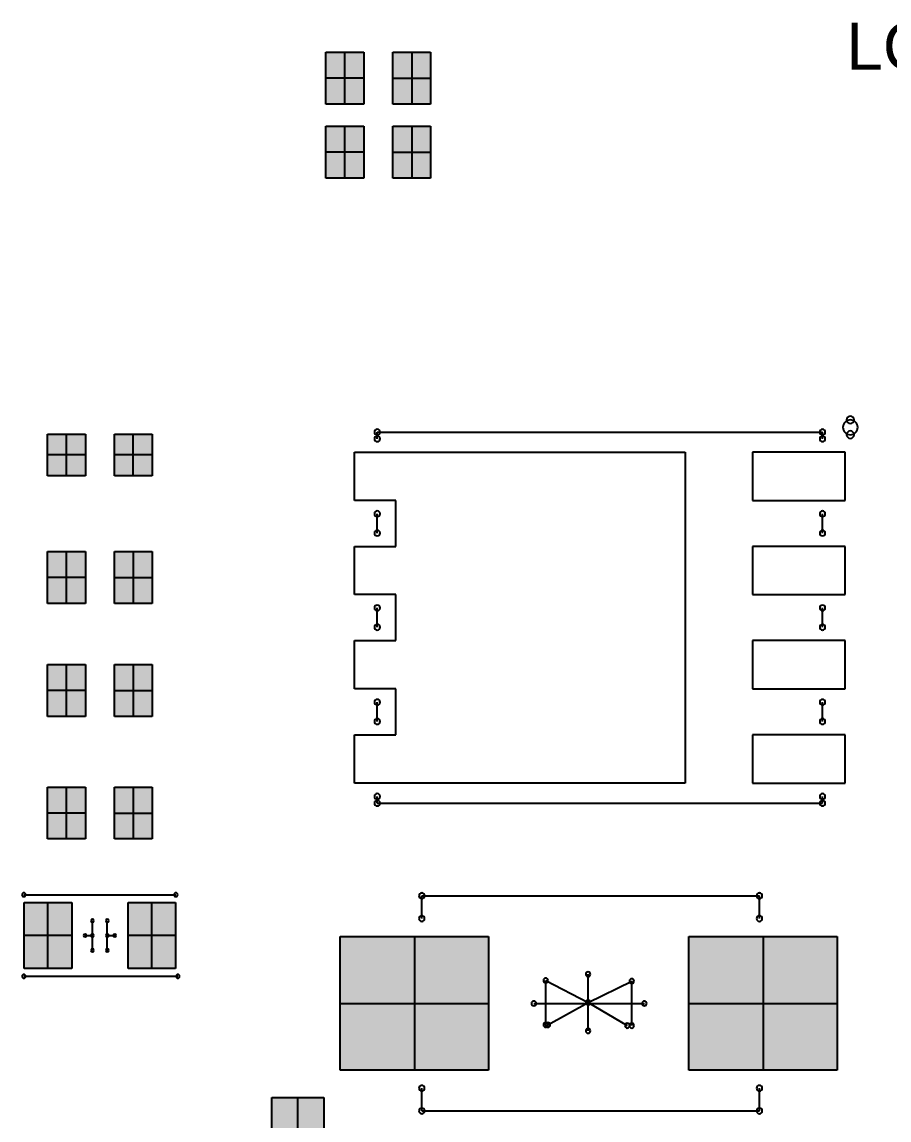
# Model space of a CAD drawing. Header units: millimetres. Extents: x -0.1 to 90.1, y -0.1 to 60.1.
# Drawn here: x 63.14 to 74.82, y 30.25 to 45.05 of the extents above; entities that cross this region are included whole.
import ezdxf

# ---------------------------------------------------------------- set-up
doc = ezdxf.new("R2010")
doc.units = ezdxf.units.MM
doc.layers.get('0').update_dxf_attribs({"color": 18, "true_color": 0x000000})
doc.layers.add('Bottom Overlay', color=54, linetype='Continuous', true_color=0x999900)
doc.layers.add('Bottom Paste', color=16, linetype='Continuous', true_color=0x7f0000)
doc.styles.add('Arial Regular', font='arial.ttf')

# ---------------------------------------------------------------- blocks, each defined once
blk = doc.blocks.new('R0402_B_386')
at = {"layer": 'Bottom Paste', "true_color": 0x7f0000}
for points in [[(-0.195, 0.35), (-0.195, -0.35), (-0.705, -0.35), (-0.705, 0.35)], [(0.705, 0.35), (0.705, -0.35), (0.195, -0.35), (0.195, 0.35)]]:
    blk.add_hatch(color=16, dxfattribs=at).paths.add_polyline_path(points, flags=0)
at = {"layer": 'Bottom Paste', "color": 16, "true_color": 0x7f0000}
for p, q in [((-0.45, -0.35), (-0.45, 0.35)), ((0.45, 0.35), (0.45, -0.35)), ((-0.195, 0), (-0.705, 0)), ((0.195, 0), (0.705, 0))]:
    blk.add_line(p, q, dxfattribs=at)
for points in [[(-0.705, -0.35), (-0.705, 0), (-0.705, 0.35)], [(-0.705, 0.35), (-0.45, 0.35), (-0.195, 0.35)], [(-0.195, 0.35), (-0.195, 0), (-0.195, -0.35)], [(0.195, -0.35), (0.195, 0), (0.195, 0.35)], [(0.195, 0.35), (0.45, 0.35), (0.705, 0.35)], [(0.705, 0.35), (0.705, 0), (0.705, -0.35)], [(-0.195, -0.35), (-0.45, -0.35), (-0.705, -0.35)], [(0.705, -0.35), (0.45, -0.35), (0.195, -0.35)]]:
    blk.add_open_spline(points, degree=2, dxfattribs=at)
blk = doc.blocks.new('R0402_B_385')
at = {"layer": 'Bottom Paste', "true_color": 0x7f0000}
for points in [[(-0.195, 0.35), (-0.195, -0.35), (-0.705, -0.35), (-0.705, 0.35)], [(0.705, 0.35), (0.705, -0.35), (0.195, -0.35), (0.195, 0.35)]]:
    blk.add_hatch(color=16, dxfattribs=at).paths.add_polyline_path(points, flags=0)
at = {"layer": 'Bottom Paste', "color": 16, "true_color": 0x7f0000}
for p, q in [((-0.45, -0.35), (-0.45, 0.35)), ((0.45, 0.35), (0.45, -0.35)), ((-0.195, 0), (-0.705, 0)), ((0.195, 0), (0.705, 0))]:
    blk.add_line(p, q, dxfattribs=at)
for points in [[(-0.705, -0.35), (-0.705, 0), (-0.705, 0.35)], [(-0.705, 0.35), (-0.45, 0.35), (-0.195, 0.35)], [(-0.195, 0.35), (-0.195, 0), (-0.195, -0.35)], [(0.195, -0.35), (0.195, 0), (0.195, 0.35)], [(0.195, 0.35), (0.45, 0.35), (0.705, 0.35)], [(0.705, 0.35), (0.705, 0), (0.705, -0.35)], [(-0.195, -0.35), (-0.45, -0.35), (-0.705, -0.35)], [(0.705, -0.35), (0.45, -0.35), (0.195, -0.35)]]:
    blk.add_open_spline(points, degree=2, dxfattribs=at)
blk = doc.blocks.new('SMA_L4_3_W2_7_LS5_0_BI_B_368')
at = {"layer": 'Bottom Paste', "true_color": 0x7f0000}
for points in [[(-3.35, 0.9), (-1.35, 0.9), (-1.35, -0.9), (-3.35, -0.9)], [(1.35, 0.9), (3.35, 0.9), (3.35, -0.9), (1.35, -0.9)]]:
    blk.add_hatch(color=16, dxfattribs=at).paths.add_polyline_path(points, flags=0)
at = {"layer": 'Bottom Overlay'}
for points in [[(2.25, 1.45), (-2.3, 1.45)], [(-2.3, 1.45), (-2.3, 1.143)], [(2.25, 1.45), (2.25, 1.143)], [(-0.58, 0.3), (-0.58, -0.3)], [(0.008, -0.011), (-0.52, 0.3)], [(0.008, 0.37), (0.008, -0.011)], [(0.55, 0.29), (0.008, -0.011)], [(0.58, 0.29), (0.58, -0.31)], [(0.74, 0), (-0.75, 0)], [(0.008, -0.011), (-0.58, -0.3)], [(0.008, -0.011), (0.008, -0.392)], [(0.58, -0.31), (0.008, -0.011)], [(-2.3, -1.143), (-2.3, -1.45)], [(2.25, -1.143), (2.25, -1.45)], [(2.25, -1.45), (-2.3, -1.45)]]:
    blk.add_lwpolyline(points, dxfattribs=at)
for centre, radius, start, end in [((-2.3, 1.45), 0.0381, 0, 180), ((-2.3, 1.45), 0.038, 0, 180), ((2.25, 1.45), 0.0381, 0, 180), ((2.25, 1.45), 0.038, 0, 180), ((-2.3, 1.45), 0.0381, 180, 0), ((-2.3, 1.45), 0.038, 180, 0), ((2.25, 1.45), 0.0381, 180, 0), ((2.25, 1.45), 0.038, 180, 0), ((-2.3, 1.143), 0.038, 0, 180), ((-2.3, 1.143), 0.038, 180, 0), ((2.25, 1.143), 0.038, 0, 180), ((2.25, 1.143), 0.038, 180, 0), ((-0.58, 0.3), 0.0318, 0, 180), ((-0.58, 0.3), 0.0318, 180, 0), ((-0.52, 0.3), 0.0318, 0, 180), ((-0.52, 0.3), 0.0318, 180, 0), ((0.008, 0.37), 0.0318, 0, 180), ((0.008, 0.37), 0.0318, 180, 0), ((0.55, 0.29), 0.0318, 0, 180), ((0.58, 0.29), 0.0318, 0, 180), ((0.55, 0.29), 0.0318, 180, 0), ((0.58, 0.29), 0.0318, 180, 0), ((-0.75, 0), 0.0318, 0, 180), ((-0.75, 0), 0.0318, 180, 0), ((0.008, -0.011), 0.0318, 0, 180), ((0.008, -0.011), 0.0318, 0, 180), ((0.008, -0.011), 0.0318, 0, 180), ((0.008, -0.011), 0.0318, 0, 180), ((0.008, -0.011), 0.0318, 0, 180), ((0.008, -0.011), 0.0318, 0, 180), ((0.74, 0), 0.0318, 0, 180), ((0.74, 0), 0.0318, 180, 0), ((0.008, -0.011), 0.0318, 180, 0), ((0.008, -0.011), 0.0318, 180, 0), ((0.008, -0.011), 0.0318, 180, 0), ((0.008, -0.011), 0.0318, 180, 0), ((0.008, -0.011), 0.0318, 180, 0), ((0.008, -0.011), 0.0318, 180, 0), ((-0.58, -0.3), 0.0318, 0, 180), ((-0.58, -0.3), 0.0318, 0, 180), ((0.58, -0.31), 0.0318, 0, 180), ((0.58, -0.31), 0.0318, 0, 180), ((-0.58, -0.3), 0.0318, 180, 0), ((-0.58, -0.3), 0.0318, 180, 0), ((0.008, -0.392), 0.0318, 0, 180), ((0.008, -0.392), 0.0318, 180, 0), ((0.58, -0.31), 0.0318, 180, 0), ((0.58, -0.31), 0.0318, 180, 0), ((-2.3, -1.143), 0.038, 0, 180), ((-2.3, -1.143), 0.038, 180, 0), ((2.25, -1.143), 0.038, 0, 180), ((2.25, -1.143), 0.038, 180, 0), ((-2.3, -1.45), 0.0381, 0, 180), ((-2.3, -1.45), 0.038, 0, 180), ((-2.3, -1.45), 0.0381, 180, 0), ((-2.3, -1.45), 0.038, 180, 0), ((2.25, -1.45), 0.0381, 0, 180), ((2.25, -1.45), 0.038, 0, 180), ((2.25, -1.45), 0.0381, 180, 0), ((2.25, -1.45), 0.038, 180, 0)]:
    blk.add_arc(centre, radius, start, end, dxfattribs=at)
at = {"layer": 'Bottom Paste', "color": 16, "true_color": 0x7f0000}
for p, q in [((-2.35, -0.9), (-2.35, 0.9)), ((2.35, -0.9), (2.35, 0.9)), ((-1.35, 0), (-3.35, 0)), ((3.35, 0), (1.35, 0))]:
    blk.add_line(p, q, dxfattribs=at)
for points in [[(-3.35, 0.9), (-2.35, 0.9), (-1.35, 0.9)], [(-3.35, -0.9), (-3.35, 0), (-3.35, 0.9)], [(-1.35, 0.9), (-1.35, 0), (-1.35, -0.9)], [(1.35, 0.9), (2.35, 0.9), (3.35, 0.9)], [(1.35, -0.9), (1.35, 0), (1.35, 0.9)], [(3.35, 0.9), (3.35, 0), (3.35, -0.9)], [(-1.35, -0.9), (-2.35, -0.9), (-3.35, -0.9)], [(3.35, -0.9), (2.35, -0.9), (1.35, -0.9)]]:
    blk.add_open_spline(points, degree=2, dxfattribs=at)
blk = doc.blocks.new('R0402_B_304')
at = {"layer": 'Bottom Paste', "true_color": 0x7f0000}
for points in [[(-0.195, 0.35), (-0.195, -0.35), (-0.705, -0.35), (-0.705, 0.35)], [(0.705, 0.35), (0.705, -0.35), (0.195, -0.35), (0.195, 0.35)]]:
    blk.add_hatch(color=16, dxfattribs=at).paths.add_polyline_path(points, flags=0)
at = {"layer": 'Bottom Paste', "color": 16, "true_color": 0x7f0000}
for p, q in [((-0.45, -0.35), (-0.45, 0.35)), ((0.45, 0.35), (0.45, -0.35)), ((-0.195, 0), (-0.705, 0)), ((0.195, 0), (0.705, 0))]:
    blk.add_line(p, q, dxfattribs=at)
for points in [[(-0.705, -0.35), (-0.705, 0), (-0.705, 0.35)], [(-0.705, 0.35), (-0.45, 0.35), (-0.195, 0.35)], [(-0.195, 0.35), (-0.195, 0), (-0.195, -0.35)], [(0.195, -0.35), (0.195, 0), (0.195, 0.35)], [(0.195, 0.35), (0.45, 0.35), (0.705, 0.35)], [(0.705, 0.35), (0.705, 0), (0.705, -0.35)], [(-0.195, -0.35), (-0.45, -0.35), (-0.705, -0.35)], [(0.705, -0.35), (0.45, -0.35), (0.195, -0.35)]]:
    blk.add_open_spline(points, degree=2, dxfattribs=at)
blk = doc.blocks.new('R0402_B_302')
at = {"layer": 'Bottom Paste', "true_color": 0x7f0000}
for points in [[(-0.195, 0.35), (-0.195, -0.35), (-0.705, -0.35), (-0.705, 0.35)], [(0.705, 0.35), (0.705, -0.35), (0.195, -0.35), (0.195, 0.35)]]:
    blk.add_hatch(color=16, dxfattribs=at).paths.add_polyline_path(points, flags=0)
at = {"layer": 'Bottom Paste', "color": 16, "true_color": 0x7f0000}
for p, q in [((-0.45, -0.35), (-0.45, 0.35)), ((0.45, 0.35), (0.45, -0.35)), ((-0.195, 0), (-0.705, 0)), ((0.195, 0), (0.705, 0))]:
    blk.add_line(p, q, dxfattribs=at)
for points in [[(-0.705, -0.35), (-0.705, 0), (-0.705, 0.35)], [(-0.705, 0.35), (-0.45, 0.35), (-0.195, 0.35)], [(-0.195, 0.35), (-0.195, 0), (-0.195, -0.35)], [(0.195, -0.35), (0.195, 0), (0.195, 0.35)], [(0.195, 0.35), (0.45, 0.35), (0.705, 0.35)], [(0.705, 0.35), (0.705, 0), (0.705, -0.35)], [(-0.195, -0.35), (-0.45, -0.35), (-0.705, -0.35)], [(0.705, -0.35), (0.45, -0.35), (0.195, -0.35)]]:
    blk.add_open_spline(points, degree=2, dxfattribs=at)
blk = doc.blocks.new('R0402_B_301')
at = {"layer": 'Bottom Paste', "true_color": 0x7f0000}
for points in [[(-0.195, 0.35), (-0.195, -0.35), (-0.705, -0.35), (-0.705, 0.35)], [(0.705, 0.35), (0.705, -0.35), (0.195, -0.35), (0.195, 0.35)]]:
    blk.add_hatch(color=16, dxfattribs=at).paths.add_polyline_path(points, flags=0)
at = {"layer": 'Bottom Paste', "color": 16, "true_color": 0x7f0000}
for p, q in [((-0.45, -0.35), (-0.45, 0.35)), ((0.45, 0.35), (0.45, -0.35)), ((-0.195, 0), (-0.705, 0)), ((0.195, 0), (0.705, 0))]:
    blk.add_line(p, q, dxfattribs=at)
for points in [[(-0.705, -0.35), (-0.705, 0), (-0.705, 0.35)], [(-0.705, 0.35), (-0.45, 0.35), (-0.195, 0.35)], [(-0.195, 0.35), (-0.195, 0), (-0.195, -0.35)], [(0.195, -0.35), (0.195, 0), (0.195, 0.35)], [(0.195, 0.35), (0.45, 0.35), (0.705, 0.35)], [(0.705, 0.35), (0.705, 0), (0.705, -0.35)], [(-0.195, -0.35), (-0.45, -0.35), (-0.705, -0.35)], [(0.705, -0.35), (0.45, -0.35), (0.195, -0.35)]]:
    blk.add_open_spline(points, degree=2, dxfattribs=at)
blk = doc.blocks.new('SOT_23_3_L2_9_W1_3_P1_90_LS2_4_BR_B_294')
at = {"layer": 'Bottom Paste', "true_color": 0x7f0000}
for points in [[(0.375, 1.3), (1.625, 1.3), (1.625, 0.6), (0.375, 0.6)], [(-1.625, 0.35), (-0.375, 0.35), (-0.375, -0.35), (-1.625, -0.35)], [(0.375, -0.6), (1.625, -0.6), (1.625, -1.3), (0.375, -1.3)]]:
    blk.add_hatch(color=16, dxfattribs=at).paths.add_polyline_path(points, flags=0)
at = {"layer": 'Bottom Overlay'}
for points in [[(-0.726, 0.495), (-0.726, 1.526)], [(0.726, 1.526), (-0.726, 1.526)], [(0.726, -0.455), (0.726, 0.455)], [(-0.726, -1.526), (-0.726, -0.495)], [(0.726, -1.526), (-0.726, -1.526)]]:
    blk.add_lwpolyline(points, dxfattribs=at)
for centre, start, end in [((-0.726, 1.526), 0, 180), ((-0.726, 1.526), 0, 180), ((-0.726, 1.526), 180, 0), ((-0.726, 1.526), 180, 0), ((0.726, 1.526), 0, 180), ((0.726, 1.526), 180, 0), ((-0.726, 0.495), 0, 180), ((-0.726, 0.495), 180, 0), ((0.726, 0.455), 0, 180), ((0.726, 0.455), 180, 0), ((0.726, -0.455), 0, 180), ((-0.726, -0.495), 0, 180), ((-0.726, -0.495), 180, 0), ((0.726, -0.455), 180, 0), ((-0.726, -1.526), 0, 180), ((-0.726, -1.526), 0, 180), ((-0.726, -1.526), 180, 0), ((-0.726, -1.526), 180, 0), ((0.726, -1.526), 0, 180), ((0.726, -1.526), 180, 0)]:
    blk.add_arc(centre, 0.0381, start, end, dxfattribs=at)
at = {"layer": 'Bottom Paste', "color": 16, "true_color": 0x7f0000}
for p, q in [((1, 0.6), (1, 1.3)), ((1.625, 0.95), (0.375, 0.95)), ((-1, -0.35), (-1, 0.35)), ((-0.375, 0), (-1.625, 0)), ((1, -1.3), (1, -0.6)), ((1.625, -0.95), (0.375, -0.95))]:
    blk.add_line(p, q, dxfattribs=at)
for points in [[(0.375, 1.3), (1, 1.3), (1.625, 1.3)], [(0.375, 0.6), (0.375, 0.95), (0.375, 1.3)], [(1.625, 1.3), (1.625, 0.95), (1.625, 0.6)], [(1.625, 0.6), (1, 0.6), (0.375, 0.6)], [(-1.625, 0.35), (-1, 0.35), (-0.375, 0.35)], [(-1.625, -0.35), (-1.625, 0), (-1.625, 0.35)], [(-0.375, 0.35), (-0.375, 0), (-0.375, -0.35)], [(-0.375, -0.35), (-1, -0.35), (-1.625, -0.35)], [(0.375, -0.6), (1, -0.6), (1.625, -0.6)], [(0.375, -1.3), (0.375, -0.95), (0.375, -0.6)], [(1.625, -0.6), (1.625, -0.95), (1.625, -1.3)], [(1.625, -1.3), (1, -1.3), (0.375, -1.3)]]:
    blk.add_open_spline(points, degree=2, dxfattribs=at)
blk = doc.blocks.new('DFN_8_L6_0_W5_0_P1_27_LS6_2_BL_B_293')
at = {"layer": 'Bottom Overlay'}
for points in [[(-2.5, -2.885), (-2.5, 3.115)], [(-2.41, 3.115), (-2.5, 3.115)], [(-1.14, 3.115), (-1.4, 3.115)], [(0.13, 3.115), (-0.13, 3.115)], [(1.4, 3.115), (1.14, 3.115)], [(2.5, 3.115), (2.41, 3.115)], [(2.5, -2.885), (2.5, 3.115)], [(-2.41, -2.885), (-2.5, -2.885)], [(-1.14, -2.885), (-1.4, -2.885)], [(0.13, -2.885), (-0.13, -2.885)], [(1.4, -2.885), (1.14, -2.885)], [(2.5, -2.885), (2.41, -2.885)]]:
    blk.add_lwpolyline(points, dxfattribs=at)
for centre, radius, start, end in [((-2.565, 3.49), 0.1, 0, 180), ((-2.665, 3.49), 0.05, 0, 180), ((-2.665, 3.49), 0.05, 180, 0), ((-2.565, 3.49), 0.1, 180, 0), ((-2.465, 3.49), 0.05, 0, 180), ((-2.465, 3.49), 0.05, 180, 0), ((-2.5, 3.115), 0.038, 0, 180), ((-2.5, 3.115), 0.038, 0, 180), ((-2.5, 3.115), 0.038, 180, 0), ((-2.5, 3.115), 0.038, 180, 0), ((-2.41, 3.115), 0.038, 0, 180), ((-2.41, 3.115), 0.038, 180, 0), ((-1.4, 3.115), 0.038, 0, 180), ((-1.4, 3.115), 0.038, 180, 0), ((-1.14, 3.115), 0.038, 0, 180), ((-1.14, 3.115), 0.038, 180, 0), ((-0.13, 3.115), 0.038, 0, 180), ((-0.13, 3.115), 0.038, 180, 0), ((0.13, 3.115), 0.038, 0, 180), ((0.13, 3.115), 0.038, 180, 0), ((1.14, 3.115), 0.038, 0, 180), ((1.14, 3.115), 0.038, 180, 0), ((1.4, 3.115), 0.038, 0, 180), ((1.4, 3.115), 0.038, 180, 0), ((2.41, 3.115), 0.038, 0, 180), ((2.41, 3.115), 0.038, 180, 0), ((2.5, 3.115), 0.038, 0, 180), ((2.5, 3.115), 0.038, 0, 180), ((2.5, 3.115), 0.038, 180, 0), ((2.5, 3.115), 0.038, 180, 0), ((-2.5, -2.885), 0.038, 0, 180), ((-2.5, -2.885), 0.038, 0, 180), ((-2.5, -2.885), 0.038, 180, 0), ((-2.5, -2.885), 0.038, 180, 0), ((-2.41, -2.885), 0.038, 0, 180), ((-2.41, -2.885), 0.038, 180, 0), ((-1.4, -2.885), 0.038, 0, 180), ((-1.4, -2.885), 0.038, 180, 0), ((-1.14, -2.885), 0.038, 0, 180), ((-1.14, -2.885), 0.038, 180, 0), ((-0.13, -2.885), 0.038, 0, 180), ((-0.13, -2.885), 0.038, 180, 0), ((0.13, -2.885), 0.038, 0, 180), ((0.13, -2.885), 0.038, 180, 0), ((1.14, -2.885), 0.038, 0, 180), ((1.14, -2.885), 0.038, 180, 0), ((1.4, -2.885), 0.038, 0, 180), ((1.4, -2.885), 0.038, 180, 0), ((2.41, -2.885), 0.038, 0, 180), ((2.41, -2.885), 0.038, 180, 0), ((2.5, -2.885), 0.038, 0, 180), ((2.5, -2.885), 0.038, 0, 180), ((2.5, -2.885), 0.038, 180, 0), ((2.5, -2.885), 0.038, 180, 0)]:
    blk.add_arc(centre, radius, start, end, dxfattribs=at)
at = {"layer": 'Bottom Paste'}
for p, q in [((-1.58, 3.422), (-2.23, 3.422)), ((-2.23, 3.422), (-2.23, 2.172)), ((-1.58, 2.172), (-1.58, 3.422)), ((-0.31, 3.422), (-0.96, 3.422)), ((-0.96, 3.422), (-0.96, 2.172)), ((-0.31, 2.172), (-0.31, 3.422)), ((0.96, 3.422), (0.31, 3.422)), ((0.31, 3.422), (0.31, 2.172)), ((0.96, 2.172), (0.96, 3.422)), ((2.23, 3.422), (1.58, 3.422)), ((1.58, 3.422), (1.58, 2.172)), ((2.23, 2.172), (2.23, 3.422)), ((-2.23, 2.172), (-1.58, 2.172)), ((-0.96, 2.172), (-0.31, 2.172)), ((0.31, 2.172), (0.96, 2.172)), ((1.58, 2.172), (2.23, 2.172)), ((-2.23, -3.19), (-2.23, 1.265)), ((-2.23, 1.265), (2.23, 1.265)), ((2.23, 1.265), (2.23, 1.255)), ((2.23, 1.255), (2.23, -3.19)), ((-0.96, -2.635), (-1.58, -2.635)), ((-1.58, -2.635), (-1.58, -3.19)), ((-0.96, -3.19), (-0.96, -2.635)), ((0.31, -2.635), (-0.31, -2.635)), ((-0.31, -2.635), (-0.31, -3.185)), ((0.31, -3.19), (0.31, -2.635)), ((1.58, -2.635), (0.96, -2.635)), ((0.96, -2.635), (0.96, -3.19)), ((1.58, -3.19), (1.58, -2.635)), ((-1.58, -3.19), (-2.23, -3.19)), ((-0.31, -3.19), (-0.96, -3.19)), ((-0.31, -3.185), (-0.31, -3.19)), ((0.96, -3.19), (0.31, -3.19)), ((2.23, -3.19), (1.58, -3.19))]:
    blk.add_line(p, q, dxfattribs=at)
blk = doc.blocks.new('C0402_B_211')
at = {"layer": 'Bottom Paste', "true_color": 0x7f0000}
for points in [[(-0.195, 0.28), (-0.195, -0.28), (-0.705, -0.28), (-0.705, 0.28)], [(0.705, 0.28), (0.705, -0.28), (0.195, -0.28), (0.195, 0.28)]]:
    blk.add_hatch(color=16, dxfattribs=at).paths.add_polyline_path(points, flags=0)
at = {"layer": 'Bottom Paste', "color": 16, "true_color": 0x7f0000}
for p, q in [((-0.45, -0.28), (-0.45, 0.28)), ((0.45, -0.28), (0.45, 0.28)), ((-0.195, 0), (-0.705, 0)), ((0.705, 0), (0.195, 0))]:
    blk.add_line(p, q, dxfattribs=at)
for points in [[(-0.705, -0.28), (-0.705, 0), (-0.705, 0.28)], [(-0.705, 0.28), (-0.45, 0.28), (-0.195, 0.28)], [(-0.195, 0.28), (-0.195, 0), (-0.195, -0.28)], [(0.195, -0.28), (0.195, 0), (0.195, 0.28)], [(0.195, 0.28), (0.45, 0.28), (0.705, 0.28)], [(0.705, 0.28), (0.705, 0), (0.705, -0.28)], [(-0.195, -0.28), (-0.45, -0.28), (-0.705, -0.28)], [(0.705, -0.28), (0.45, -0.28), (0.195, -0.28)]]:
    blk.add_open_spline(points, degree=2, dxfattribs=at)
blk = doc.blocks.new('C0603_B_210')
at = {"layer": 'Bottom Paste', "true_color": 0x7f0000}
for points in [[(-0.38, 0.445), (-0.38, -0.445), (-1.02, -0.445), (-1.02, 0.445)], [(1.02, 0.445), (1.02, -0.445), (0.38, -0.445), (0.38, 0.445)]]:
    blk.add_hatch(color=16, dxfattribs=at).paths.add_polyline_path(points, flags=0)
at = {"layer": 'Bottom Overlay'}
for points in [[(1.025, 0.55), (-1.05, 0.55)], [(-0.1, 0.2), (-0.1, -0.2)], [(0.1, 0.2), (0.1, -0.2)], [(-0.1, 0), (-0.2, 0)], [(0.2, 0), (0.1, 0)], [(1.025, -0.55), (-1.025, -0.55)]]:
    blk.add_lwpolyline(points, dxfattribs=at)
for centre, radius, start, end in [((-1.05, 0.55), 0.025, 0, 180), ((-1.05, 0.55), 0.025, 180, 0), ((1.025, 0.55), 0.025, 0, 180), ((1.025, 0.55), 0.025, 180, 0), ((-0.1, 0.2), 0.02, 0, 180), ((-0.1, 0.2), 0.02, 180, 0), ((0.1, 0.2), 0.02, 0, 180), ((0.1, 0.2), 0.02, 180, 0), ((-0.2, 0), 0.02, 0, 180), ((-0.2, 0), 0.02, 180, 0), ((-0.1, 0), 0.02, 0, 180), ((-0.1, 0), 0.02, 180, 0), ((0.1, 0), 0.02, 0, 180), ((0.1, 0), 0.02, 180, 0), ((0.2, 0), 0.02, 0, 180), ((0.2, 0), 0.02, 180, 0), ((-0.1, -0.2), 0.02, 0, 180), ((-0.1, -0.2), 0.02, 180, 0), ((0.1, -0.2), 0.02, 0, 180), ((0.1, -0.2), 0.02, 180, 0), ((-1.025, -0.55), 0.025, 0, 180), ((-1.025, -0.55), 0.025, 180, 0), ((1.025, -0.55), 0.025, 0, 180), ((1.025, -0.55), 0.025, 180, 0)]:
    blk.add_arc(centre, radius, start, end, dxfattribs=at)
at = {"layer": 'Bottom Paste', "color": 16, "true_color": 0x7f0000}
for p, q in [((-0.7, 0.445), (-0.7, -0.445)), ((0.7, 0.445), (0.7, -0.445)), ((-1.02, 0), (-0.38, 0)), ((0.38, 0), (1.02, 0))]:
    blk.add_line(p, q, dxfattribs=at)
for points in [[(-1.02, -0.445), (-1.02, 0), (-1.02, 0.445)], [(-1.02, 0.445), (-0.7, 0.445), (-0.38, 0.445)], [(-0.38, 0.445), (-0.38, 0), (-0.38, -0.445)], [(0.38, -0.445), (0.38, 0), (0.38, 0.445)], [(0.38, 0.445), (0.7, 0.445), (1.02, 0.445)], [(1.02, 0.445), (1.02, 0), (1.02, -0.445)], [(-0.38, -0.445), (-0.7, -0.445), (-1.02, -0.445)], [(1.02, -0.445), (0.7, -0.445), (0.38, -0.445)]]:
    blk.add_open_spline(points, degree=2, dxfattribs=at)

msp = doc.modelspace()

# ---------------------------------------------------------------- block references
for name, p in [('R0402_B_385', (67.939, 44.297)), ('R0402_B_386', (67.939, 43.297)), ('C0402_B_211', (64.187, 39.217)), ('R0402_B_302', (64.187, 37.566)), ('R0402_B_301', (64.187, 36.042)), ('R0402_B_304', (64.187, 34.391))]:
    msp.add_blockref(name, p)
for name, p, rotation in [('DFN_8_L6_0_W5_0_P1_27_LS6_2_BL_B_293', (70.81, 37.025), 270), ('C0603_B_210', (64.187, 32.74), 180), ('SMA_L4_3_W2_7_LS5_0_BI_B_368', (70.775, 31.825), 180), ('SOT_23_3_L2_9_W1_3_P1_90_LS2_4_BR_B_294', (66.854, 28.93), 270)]:
    msp.add_blockref(name, p, dxfattribs=dict(rotation=rotation))

# ---------------------------------------------------------------- texts
at = {"layer": 'Bottom Overlay', "insert": (74.245, 44.225), "char_height": 0.635, "width": 9.525, "attachment_point": 7, "style": 'Arial Regular'}
msp.add_mtext('LCD_RGB', dxfattribs=at)

doc.saveas('drawing.dxf')
